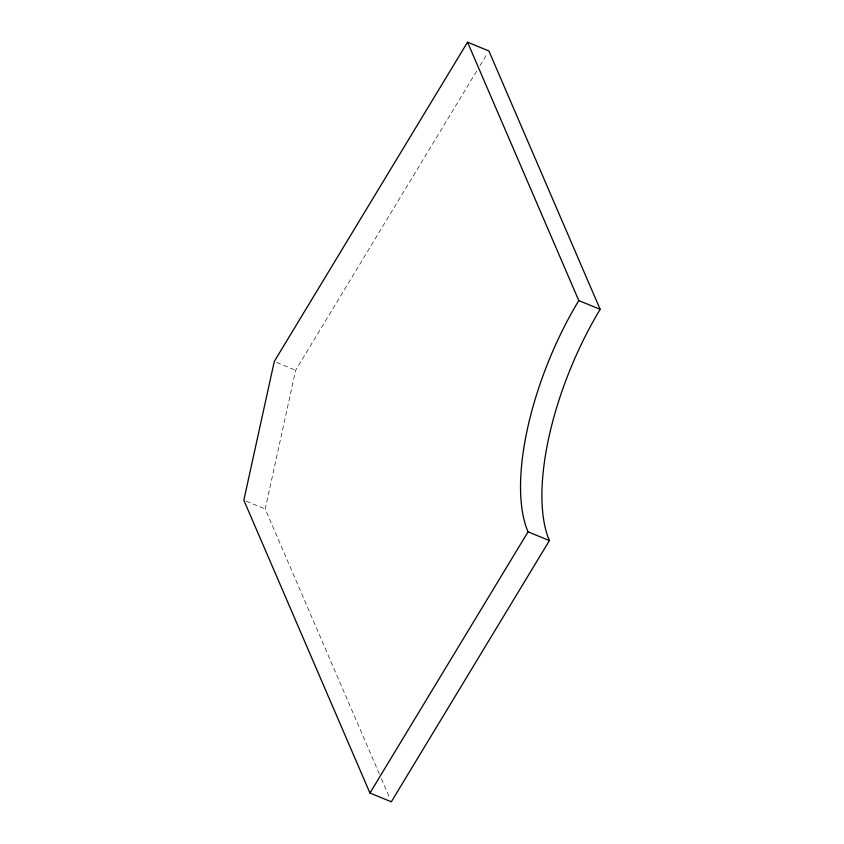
<?xml version="1.0" encoding="UTF-8"?>
<svg xmlns="http://www.w3.org/2000/svg" width="844" height="844" viewBox="0 0 844 844"><rect width="100%" height="100%" fill="white"/><g stroke="black" fill="none" stroke-linecap="round" stroke-linejoin="round"><path stroke-width="0.63" stroke-dasharray="4.22 3.17" d="M379.325 773.969L265.206 508.974L295.653 370.231L477.282 70.136M480.014 65.632L487.526 53.214M276.653 362.435L295.653 370.231M246.205 501.188L265.206 508.974M381.414 778.812L389.749 798.171"/><path stroke-width="1.27" d="M467.523 42.2L274.279 361.464L243.832 500.218L369.946 793.043L391.31 801.8L549.423 540.582A179.983 71.94 -67.7 0 1 600.168 309.337L488.898 50.956L467.523 42.2L578.794 300.58A179.983 71.94 -67.7 0 0 528.049 531.826L369.946 793.043M578.794 300.58L600.168 309.337M528.049 531.826L549.423 540.582"/></g></svg>
